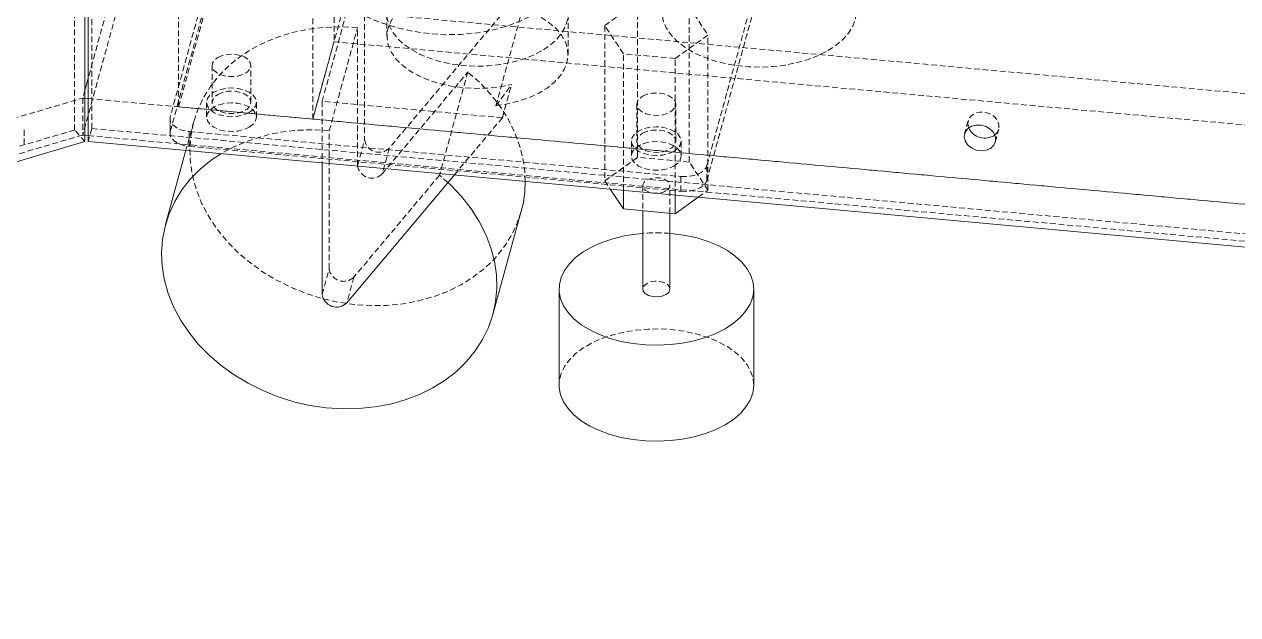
# Model space of a CAD drawing. Header units: millimetres. Extents: x 1529 to 6255, y 1713 to 5797.
# Drawn here: x 4998.6 to 5266.6, y 4425.3 to 4555.8 of the extents above; entities that cross this region are included whole.
import ezdxf

# ---------------------------------------------------------------- set-up
doc = ezdxf.new("R2010")
doc.units = ezdxf.units.MM
doc.linetypes.add('HIDDEN', pattern=[1.905, 1.27, -0.635])

msp = doc.modelspace()

# ---------------------------------------------------------------- linework, layer by layer
at = {"color": 7, "linetype": 'HIDDEN', "lineweight": 0}
for p, q in [((5013.477, 4532.728), (5013.477, 5101.041)), ((5009.719, 4532.385), (5009.719, 5100.697)), ((5054.521, 4696.241), (5012.694, 4543.79)), ((5032.687, 4537.504), (5075.707, 4694.304)), ((5105.337, 4691.595), (5062.318, 4534.795)), ((5054.521, 4688.076), (5011.501, 4531.276)), ((5048.052, 4598.072), (5030.844, 4535.352)), ((5030.844, 4532.086), (5048.052, 4594.806)), ((5149.367, 4524.515), (5166.574, 4587.235)), ((5149.367, 4521.249), (5166.574, 4583.969)), ((5067.011, 4576.397), (5067.011, 4551.9)), ((5064.385, 4538.732), (5073.771, 4572.943)), ((5073.771, 4572.943), (5073.771, 4530.227)), ((5113.586, 4569.303), (5079.225, 4528.4)), ((5032.687, 4562.001), (5032.687, 4537.504)), ((5126.812, 4555.458), (5134.079, 4560.638)), ((5134.079, 4526.344), (5134.079, 4560.638)), ((5145.483, 4559.596), (5149.621, 4553.372)), ((5145.483, 4525.301), (5145.483, 4559.596)), ((5062.318, 4534.795), (5062.318, 4559.291)), ((5062.318, 4559.291), (5358.624, 4532.199)), ((5078.709, 4558.028), (5078.709, 4553.128)), ((5102.782, 4537.742), (5108.634, 4559.07)), ((5118.709, 4549.046), (5118.709, 4558.028)), ((5065.95, 4532.186), (5072.207, 4554.993)), ((5072.207, 4524.525), (5072.207, 4554.993)), ((5126.812, 4555.458), (5126.812, 4521.163)), ((5130.95, 4549.235), (5126.812, 4555.458)), ((5062.318, 4534.795), (5067.011, 4551.9)), ((5067.011, 4551.9), (5363.317, 4524.808)), ((5149.621, 4553.372), (5142.355, 4548.192)), ((5149.621, 4519.078), (5149.621, 4553.372)), ((5130.95, 4519.065), (5130.95, 4549.235)), ((5142.355, 4548.192), (5130.95, 4549.235)), ((5040.063, 4546.665), (5040.063, 4538.5)), ((5048.663, 4538.5), (5048.663, 4546.665)), ((5142.355, 4518.022), (5142.355, 4548.192)), ((5077.66, 4522.699), (5096.571, 4545.208)), ((5096.571, 4545.208), (5090.313, 4522.401)), ((5011.989, 4541.22), (5011.501, 4539.441)), ((5104.2, 4535.092), (5106.212, 4542.426)), ((4654.296, 4434.372), (5011.501, 4539.441)), ((5011.501, 4539.441), (5011.989, 4539.397)), ((5011.501, 4539.441), (5011.501, 4531.276)), ((5012.694, 4539.332), (5409.441, 4503.056)), ((5038.863, 4538.5), (5038.863, 4535.234)), ((5049.863, 4535.234), (5049.863, 4538.5)), ((5064.385, 4538.732), (5064.385, 4525.151)), ((5104.2, 4535.092), (5064.385, 4538.732)), ((5032.687, 4537.504), (5062.318, 4534.795)), ((5133.894, 4538.086), (5133.894, 4529.921)), ((5142.494, 4529.921), (5142.494, 4538.086)), ((5030.782, 4534.901), (5030.782, 4531.635)), ((5030.844, 4535.352), (5030.844, 4532.086)), ((5036.044, 4534.295), (5034.29, 4527.903)), ((5358.624, 4507.703), (5062.318, 4534.795)), ((5093.605, 4522.48), (5104.2, 4535.092)), ((5207.096, 4534.423), (5206.314, 4531.572)), ((5009.719, 4532.385), (4654.296, 4427.84)), ((5011.501, 4531.276), (4655.441, 4426.543)), ((4998.596, 4529.222), (4998.596, 4532.488)), ((5011.989, 4529.813), (5009.719, 4532.385)), ((5011.501, 4531.276), (5011.989, 4531.231)), ((5013.477, 4532.728), (5012.694, 4529.878)), ((5012.694, 4531.167), (5407.029, 4495.112)), ((5407.466, 4496.705), (5013.477, 4532.728)), ((5035, 4532.05), (5143.646, 4522.116)), ((5035, 4532.05), (5035, 4528.784)), ((5065.95, 4501.718), (5065.95, 4532.186)), ((5072.207, 4524.525), (5073.771, 4530.227)), ((5213.064, 4529.72), (5213.846, 4532.571)), ((5035, 4528.784), (5143.646, 4518.85)), ((5079.225, 4528.4), (5077.66, 4522.699)), ((5132.694, 4529.921), (5132.694, 4526.654)), ((5143.694, 4526.654), (5143.694, 4529.921)), ((5134.079, 4526.344), (5126.812, 4521.163)), ((5145.483, 4525.301), (5134.079, 4526.344)), ((5149.621, 4519.078), (5145.483, 4525.301)), ((5090.313, 4522.401), (5071.403, 4499.891)), ((5092.181, 4520.785), (5090.313, 4522.401)), ((5143.646, 4518.85), (5143.646, 4522.116)), ((5149.367, 4524.515), (5149.367, 4521.249)), ((5126.812, 4521.163), (5128.029, 4519.332)), ((5135.217, 4520.121), (5135.217, 4514.55)), ((5141.217, 4514.001), (5141.217, 4520.121)), ((5147.483, 4517.553), (5149.621, 4519.078)), ((5064.385, 4496.016), (5065.95, 4501.718)), ((5071.403, 4499.891), (5069.839, 4494.189))]:
    msp.add_line(p, q, dxfattribs=at)
at = {"color": 7, "linetype": 'Continuous', "lineweight": 15}
for p, q in [((5011.989, 5098.125), (5011.989, 4529.813)), ((5012.694, 4529.878), (5012.694, 5098.19)), ((5012.694, 4543.79), (5011.989, 4541.22)), ((5011.989, 4539.397), (5012.694, 4539.332)), ((5011.989, 4531.231), (5012.694, 4531.167)), ((5011.989, 4529.813), (4656.566, 4425.268)), ((5012.694, 4529.878), (5406.684, 4493.854)), ((5034.29, 4527.903), (5029.786, 4511.487)), ((5064.385, 4525.151), (5064.385, 4496.016)), ((5069.839, 4494.189), (5093.605, 4522.48)), ((5128.029, 4519.332), (5130.95, 4514.94)), ((5130.95, 4514.94), (5130.95, 4519.065)), ((5142.355, 4513.897), (5142.355, 4518.022)), ((5142.355, 4513.897), (5147.483, 4517.553)), ((5102.113, 4491.644), (5108.371, 4514.451)), ((5130.95, 4514.94), (5142.355, 4513.897)), ((5135.217, 4514.55), (5135.217, 4497.257)), ((5141.217, 4497.257), (5141.217, 4514.001)), ((5116.717, 4497.257), (5116.717, 4476.027)), ((5159.717, 4476.027), (5159.717, 4497.257))]:
    msp.add_line(p, q, dxfattribs=at)
at = {"color": 7, "linetype": 'HIDDEN', "lineweight": 0, "flags": 128}
for points in [[(5088.633, 4614.862), (5085.022, 4615.046), (5081.446, 4614.937), (5077.938, 4614.536), (5074.532, 4613.846), (5071.261, 4612.873), (5068.155, 4611.629), (5065.244, 4610.123), (5062.556, 4608.371), (5060.116, 4606.389), (5057.948, 4604.196), (5056.072, 4601.813), (5054.506, 4599.262), (5053.265, 4596.569), (5052.362, 4593.758), (5051.803, 4590.856), (5051.596, 4587.892), (5051.741, 4584.892), (5052.238, 4581.887), (5053.081, 4578.904), (5054.263, 4575.971), (5055.773, 4573.118), (5057.595, 4570.37), (5059.713, 4567.755), (5062.107, 4565.297), (5064.753, 4563.019), (5067.627, 4560.943), (5070.701, 4559.089), (5073.945, 4557.475), (5077.33, 4556.116), (5080.822, 4555.024), (5084.388, 4554.211), (5087.995, 4553.684), (5091.608, 4553.448), (5095.193, 4553.506), (5098.715, 4553.856), (5102.142, 4554.496), (5105.439, 4555.418), (5108.577, 4556.616), (5111.524, 4558.077), (5114.253, 4559.787), (5116.739, 4561.729), (5118.956, 4563.887), (5120.885, 4566.238), (5122.507, 4568.761), (5123.806, 4571.431), (5124.769, 4574.223), (5125.389, 4577.11), (5125.659, 4580.066), (5125.576, 4583.061), (5125.141, 4586.068), (5124.358, 4589.057), (5123.235, 4592), (5121.782, 4594.87), (5120.014, 4597.638), (5117.946, 4600.278), (5115.6, 4602.766), (5112.996, 4605.077)], [(5176.102, 4549.927), (5177.922, 4551.121), (5179.461, 4552.44), (5180.696, 4553.862), (5181.606, 4555.363), (5182.176, 4556.919), (5182.397, 4558.505), (5182.264, 4560.093), (5181.781, 4561.659), (5180.955, 4563.176), (5179.8, 4564.62), (5178.334, 4565.967), (5176.582, 4567.194), (5174.572, 4568.282), (5172.338, 4569.213), (5169.916, 4569.971), (5167.346, 4570.544), (5164.671, 4570.923), (5161.933, 4571.101), (5159.178, 4571.075), (5156.452, 4570.847), (5153.799, 4570.419), (5151.262, 4569.798), (5148.883, 4568.996), (5146.702, 4568.024), (5144.754, 4566.9), (5143.071, 4565.64), (5141.681, 4564.267), (5140.606, 4562.803), (5139.865, 4561.271), (5139.469, 4559.697), (5139.424, 4558.107), (5139.733, 4556.526), (5140.389, 4554.982), (5141.382, 4553.498), (5142.695, 4552.1), (5144.307, 4550.81), (5146.192, 4549.65), (5148.318, 4548.639), (5150.651, 4547.793), (5153.152, 4547.126), (5155.78, 4546.649), (5158.492, 4546.37), (5161.244, 4546.293), (5163.99, 4546.421), (5166.686, 4546.75), (5169.286, 4547.275), (5171.749, 4547.988), (5174.033, 4548.877), (5176.102, 4549.927)], [(5112.851, 4549.863), (5110.84, 4548.848), (5108.612, 4547.997), (5106.208, 4547.324), (5103.67, 4546.843), (5101.043, 4546.561), (5098.375, 4546.483), (5095.712, 4546.612), (5093.104, 4546.945), (5090.595, 4547.475), (5088.231, 4548.193), (5086.054, 4549.087), (5084.102, 4550.141), (5082.412, 4551.335), (5081.012, 4552.649), (5079.928, 4554.059), (5079.179, 4555.539), (5078.779, 4557.064), (5078.734, 4558.606), (5079.046, 4560.138), (5079.709, 4561.632), (5080.71, 4563.062), (5082.033, 4564.402), (5083.654, 4565.628), (5085.543, 4566.719), (5087.667, 4567.654), (5089.988, 4568.418), (5092.465, 4568.996), (5095.053, 4569.379), (5097.707, 4569.559), (5100.378, 4569.533), (5103.02, 4569.302), (5105.584, 4568.87), (5108.026, 4568.244), (5110.302, 4567.436), (5112.371, 4566.46), (5114.196, 4565.333), (5115.744, 4564.077), (5116.989, 4562.712), (5117.907, 4561.264), (5118.483, 4559.757), (5118.706, 4558.22), (5118.572, 4556.68), (5118.084, 4555.164), (5117.25, 4553.698), (5116.085, 4552.31), (5114.61, 4551.024), (5112.851, 4549.863)], [(5111.574, 4561.968), (5109.374, 4562.896), (5106.976, 4563.641), (5104.426, 4564.192), (5101.769, 4564.538), (5099.055, 4564.672), (5096.335, 4564.592), (5093.659, 4564.3), (5091.076, 4563.8), (5088.635, 4563.103), (5086.381, 4562.22), (5084.356, 4561.169), (5082.597, 4559.968), (5081.136, 4558.641), (5080.002, 4557.212), (5079.214, 4555.707), (5078.788, 4554.154), (5078.731, 4552.582), (5079.045, 4551.02), (5079.724, 4549.497), (5080.754, 4548.042), (5082.118, 4546.681), (5083.789, 4545.439), (5085.737, 4544.34), (5087.926, 4543.404), (5090.314, 4542.649), (5092.859, 4542.088), (5095.511, 4541.731), (5098.223, 4541.586), (5100.944, 4541.655), (5103.624, 4541.937), (5106.212, 4542.426)], [(5102.782, 4537.742), (5105.367, 4538.158), (5107.832, 4538.771), (5110.133, 4539.569), (5112.228, 4540.537), (5114.08, 4541.659), (5115.655, 4542.913), (5116.924, 4544.278), (5117.866, 4545.729), (5118.463, 4547.239), (5118.704, 4548.783), (5118.585, 4550.33), (5118.108, 4551.855), (5117.282, 4553.329), (5116.121, 4554.726), (5114.647, 4556.021), (5112.886, 4557.19), (5110.869, 4558.212), (5108.634, 4559.07)], [(5072.207, 4554.993), (5068.597, 4555.177), (5065.02, 4555.068), (5061.513, 4554.667), (5058.107, 4553.977), (5054.835, 4553.005), (5051.729, 4551.76), (5048.818, 4550.254), (5046.13, 4548.502), (5043.69, 4546.52), (5041.522, 4544.327), (5039.646, 4541.944), (5038.08, 4539.393), (5036.84, 4536.7), (5035.936, 4533.889), (5035.378, 4530.987), (5035.17, 4528.023), (5035.316, 4525.023), (5035.812, 4522.018), (5036.656, 4519.035), (5037.838, 4516.102), (5039.347, 4513.249), (5041.17, 4510.501), (5043.288, 4507.886), (5045.681, 4505.428), (5048.327, 4503.15), (5051.201, 4501.074), (5054.275, 4499.22), (5057.519, 4497.606), (5060.904, 4496.247), (5064.396, 4495.155), (5067.963, 4494.342), (5071.57, 4493.815), (5075.183, 4493.579), (5078.767, 4493.637), (5082.29, 4493.987), (5085.716, 4494.627), (5089.013, 4495.55), (5092.151, 4496.747), (5095.098, 4498.208), (5097.828, 4499.918), (5100.313, 4501.86), (5102.531, 4504.018), (5104.459, 4506.369), (5106.081, 4508.892), (5107.38, 4511.562), (5108.344, 4514.354), (5108.371, 4514.451)], [(5041.323, 4548.42), (5042.354, 4548.86), (5043.564, 4549.104), (5044.845, 4549.132), (5046.083, 4548.94), (5047.168, 4548.547), (5048.004, 4547.986), (5048.517, 4547.308), (5048.66, 4546.572), (5048.422, 4545.845), (5047.823, 4545.191), (5046.917, 4544.668), (5045.783, 4544.322), (5044.524, 4544.185), (5043.25, 4544.267), (5042.076, 4544.563), (5041.104, 4545.046), (5040.422, 4545.672), (5040.09, 4546.387), (5040.138, 4547.127), (5040.562, 4547.825), (5041.323, 4548.42)], [(5109.245, 4521.05), (5109.15, 4523.192), (5108.715, 4526.199), (5107.932, 4529.188), (5106.809, 4532.131), (5105.356, 4535.001), (5103.588, 4537.769), (5101.521, 4540.409), (5099.174, 4542.897), (5096.571, 4545.208)], [(5048.252, 4536.255), (5047.113, 4535.75), (5045.787, 4535.433), (5044.363, 4535.325), (5042.94, 4535.433), (5041.613, 4535.75), (5040.474, 4536.255), (5039.6, 4536.912), (5039.051, 4537.678), (5038.863, 4538.5), (5039.051, 4539.322), (5039.6, 4540.087), (5040.474, 4540.745), (5041.613, 4541.249), (5042.94, 4541.567), (5044.363, 4541.675), (5045.787, 4541.567), (5047.113, 4541.249), (5048.252, 4540.745), (5049.126, 4540.087), (5049.676, 4539.322), (5049.863, 4538.5), (5049.676, 4537.678), (5049.126, 4536.912), (5048.252, 4536.255)], [(5041.323, 4540.255), (5042.354, 4540.694), (5043.564, 4540.939), (5044.845, 4540.967), (5046.083, 4540.775), (5047.168, 4540.381), (5048.004, 4539.82), (5048.517, 4539.142), (5048.66, 4538.407), (5048.422, 4537.68), (5047.823, 4537.026), (5046.917, 4536.502), (5045.783, 4536.157), (5044.524, 4536.019), (5043.25, 4536.102), (5042.076, 4536.398), (5041.104, 4536.881), (5040.422, 4537.507), (5040.09, 4538.222), (5040.138, 4538.961), (5040.562, 4539.66), (5041.323, 4540.255)], [(5048.252, 4532.988), (5049.126, 4533.646), (5049.676, 4534.412), (5049.863, 4535.234), (5049.676, 4536.055), (5049.126, 4536.821), (5048.252, 4537.479), (5047.113, 4537.983), (5045.787, 4538.3), (5044.363, 4538.409), (5042.94, 4538.3), (5041.613, 4537.983), (5040.474, 4537.479), (5039.6, 4536.821), (5039.051, 4536.055), (5038.863, 4535.234), (5039.051, 4534.412), (5039.6, 4533.646), (5040.474, 4532.988), (5041.613, 4532.484), (5042.94, 4532.167), (5044.363, 4532.059), (5045.787, 4532.167), (5047.113, 4532.484), (5048.252, 4532.988)], [(5135.153, 4539.841), (5136.184, 4540.281), (5137.394, 4540.525), (5138.675, 4540.553), (5139.913, 4540.361), (5140.998, 4539.967), (5141.835, 4539.407), (5142.347, 4538.728), (5142.491, 4537.993), (5142.252, 4537.266), (5141.653, 4536.612), (5140.747, 4536.089), (5139.614, 4535.743), (5138.354, 4535.605), (5137.081, 4535.688), (5135.906, 4535.984), (5134.934, 4536.467), (5134.252, 4537.093), (5133.921, 4537.808), (5133.969, 4538.547), (5134.392, 4539.246), (5135.153, 4539.841)], [(5212.956, 4531.283), (5213.511, 4531.859), (5213.881, 4532.715), (5213.881, 4533.656), (5213.511, 4534.579), (5212.812, 4535.386), (5211.86, 4535.987), (5210.757, 4536.319), (5209.623, 4536.345), (5208.58, 4536.062), (5207.743, 4535.502), (5207.202, 4534.724), (5207.014, 4533.813), (5207.014, 4533.813)], [(5030.844, 4535.352), (5030.786, 4534.787), (5030.92, 4534.227), (5031.242, 4533.692), (5031.737, 4533.204), (5032.388, 4532.781), (5033.17, 4532.44), (5034.052, 4532.193), (5035, 4532.05)], [(5142.083, 4527.675), (5140.944, 4527.171), (5139.617, 4526.854), (5138.194, 4526.745), (5136.77, 4526.854), (5135.444, 4527.171), (5134.305, 4527.675), (5133.431, 4528.333), (5132.881, 4529.099), (5132.694, 4529.921), (5132.881, 4530.742), (5133.431, 4531.508), (5134.305, 4532.166), (5135.444, 4532.67), (5136.77, 4532.987), (5138.194, 4533.096), (5139.617, 4532.987), (5140.944, 4532.67), (5142.083, 4532.166), (5142.957, 4531.508), (5143.506, 4530.742), (5143.694, 4529.921), (5143.506, 4529.099), (5142.957, 4528.333), (5142.083, 4527.675)], [(5207.014, 4533.813), (5207.202, 4532.868), (5207.205, 4532.86)], [(5030.844, 4532.086), (5030.786, 4531.521), (5030.92, 4530.961), (5031.242, 4530.426), (5031.737, 4529.938), (5032.388, 4529.515), (5033.17, 4529.173), (5034.052, 4528.927), (5035, 4528.784)], [(5135.153, 4531.676), (5136.184, 4532.115), (5137.394, 4532.36), (5138.675, 4532.387), (5139.913, 4532.196), (5140.998, 4531.802), (5141.835, 4531.241), (5142.347, 4530.563), (5142.491, 4529.828), (5142.252, 4529.101), (5141.653, 4528.446), (5140.747, 4527.923), (5139.614, 4527.577), (5138.354, 4527.44), (5137.081, 4527.523), (5135.906, 4527.819), (5134.934, 4528.301), (5134.252, 4528.928), (5133.921, 4529.643), (5133.969, 4530.382), (5134.392, 4531.08), (5135.153, 4531.676)], [(5142.083, 4524.409), (5142.957, 4525.067), (5143.506, 4525.833), (5143.694, 4526.654), (5143.506, 4527.476), (5142.957, 4528.242), (5142.083, 4528.9), (5140.944, 4529.404), (5139.617, 4529.721), (5138.194, 4529.829), (5136.77, 4529.721), (5135.444, 4529.404), (5134.305, 4528.9), (5133.431, 4528.242), (5132.881, 4527.476), (5132.694, 4526.654), (5132.881, 4525.833), (5133.431, 4525.067), (5134.305, 4524.409), (5135.444, 4523.905), (5136.77, 4523.587), (5138.194, 4523.479), (5139.617, 4523.587), (5140.944, 4523.905), (5142.083, 4524.409)], [(5143.646, 4522.116), (5144.624, 4522.083), (5145.595, 4522.16), (5146.521, 4522.346), (5147.367, 4522.632), (5148.1, 4523.008), (5148.691, 4523.459), (5149.119, 4523.968), (5149.367, 4524.515)], [(5140.338, 4518.896), (5139.484, 4518.551), (5138.478, 4518.395), (5137.44, 4518.448), (5136.496, 4518.702), (5135.759, 4519.127), (5135.319, 4519.672), (5135.228, 4520.271), (5135.498, 4520.852), (5136.095, 4521.345), (5136.949, 4521.69), (5137.955, 4521.846), (5138.993, 4521.793), (5139.937, 4521.539), (5140.674, 4521.114), (5141.114, 4520.569), (5141.205, 4519.97), (5140.936, 4519.389), (5140.338, 4518.896)], [(5143.646, 4518.85), (5144.624, 4518.817), (5145.595, 4518.894), (5146.521, 4519.079), (5147.367, 4519.366), (5148.1, 4519.741), (5148.691, 4520.193), (5149.119, 4520.702), (5149.367, 4521.249)], [(5141.217, 4497.257), (5141.114, 4497.706), (5140.674, 4498.251), (5139.937, 4498.676), (5138.993, 4498.93), (5137.955, 4498.983), (5136.949, 4498.827), (5136.095, 4498.482), (5135.498, 4497.989), (5135.228, 4497.408), (5135.217, 4497.257)], [(5159.717, 4476.027), (5159.581, 4477.417), (5159.098, 4478.983), (5158.272, 4480.5), (5157.117, 4481.944), (5155.651, 4483.291), (5153.899, 4484.518), (5151.889, 4485.606), (5149.655, 4486.537), (5147.233, 4487.295), (5144.664, 4487.868), (5141.988, 4488.247), (5139.25, 4488.425), (5136.495, 4488.399), (5133.769, 4488.171), (5131.116, 4487.743), (5128.579, 4487.122), (5126.2, 4486.32), (5124.019, 4485.348), (5122.071, 4484.223), (5120.388, 4482.964), (5118.998, 4481.591), (5117.923, 4480.127), (5117.182, 4478.595), (5116.786, 4477.021), (5116.717, 4476.027)]]:
    msp.add_lwpolyline(points, dxfattribs=at)
at = {"color": 7, "linetype": 'Continuous', "lineweight": 15, "flags": 128}
for points in [[(5206.232, 4530.962), (5206.419, 4531.873), (5206.961, 4532.651), (5207.798, 4533.212), (5208.84, 4533.494), (5209.974, 4533.468), (5211.078, 4533.136), (5212.03, 4532.535), (5212.729, 4531.728), (5213.099, 4530.805), (5213.099, 4529.864), (5212.729, 4529.008), (5212.03, 4528.329), (5211.078, 4527.902), (5209.974, 4527.772), (5208.84, 4527.953), (5207.798, 4528.426), (5206.961, 4529.14), (5206.419, 4530.017), (5206.232, 4530.962)], [(5042.122, 4527.187), (5039.873, 4525.695), (5037.433, 4523.713), (5035.265, 4521.52), (5033.389, 4519.137), (5031.823, 4516.586), (5030.582, 4513.893), (5029.679, 4511.082), (5029.12, 4508.18), (5028.913, 4505.215), (5029.058, 4502.216), (5029.555, 4499.211), (5030.398, 4496.227), (5031.58, 4493.295), (5033.09, 4490.442), (5034.912, 4487.694), (5037.03, 4485.079), (5039.424, 4482.62), (5042.07, 4480.342), (5044.944, 4478.267), (5048.018, 4476.413), (5051.262, 4474.799), (5054.647, 4473.439), (5058.139, 4472.348), (5061.705, 4471.535), (5065.312, 4471.008), (5068.925, 4470.772), (5072.51, 4470.83), (5076.032, 4471.18), (5079.459, 4471.819), (5082.756, 4472.742), (5085.893, 4473.94), (5088.841, 4475.401), (5091.57, 4477.11), (5094.056, 4479.053), (5096.273, 4481.211), (5098.202, 4483.562), (5099.824, 4486.084), (5101.123, 4488.754), (5102.087, 4491.547), (5102.706, 4494.434), (5102.976, 4497.39), (5102.893, 4500.385), (5102.458, 4503.392), (5101.675, 4506.381), (5100.552, 4509.324), (5099.099, 4512.193), (5097.331, 4514.962), (5095.263, 4517.602), (5092.917, 4520.09), (5092.181, 4520.785)], [(5135.217, 4509.548), (5133.769, 4509.401), (5131.116, 4508.973), (5128.579, 4508.352), (5126.2, 4507.55), (5124.019, 4506.578), (5122.071, 4505.453), (5120.388, 4504.194), (5118.998, 4502.821), (5117.923, 4501.357), (5117.182, 4499.825), (5116.786, 4498.251), (5116.741, 4496.661), (5117.05, 4495.08), (5117.706, 4493.536), (5118.699, 4492.052), (5120.012, 4490.654), (5121.624, 4489.364), (5123.509, 4488.204), (5125.635, 4487.193), (5127.968, 4486.347), (5130.469, 4485.68), (5133.097, 4485.203), (5135.809, 4484.924), (5138.561, 4484.847), (5141.307, 4484.975), (5144.003, 4485.304), (5146.603, 4485.829), (5149.066, 4486.542), (5151.351, 4487.431), (5153.419, 4488.481), (5153.419, 4488.481)], [(5153.419, 4488.481), (5155.239, 4489.675), (5156.778, 4490.994), (5158.013, 4492.416), (5158.923, 4493.917), (5159.493, 4495.473), (5159.714, 4497.058), (5159.581, 4498.647), (5159.098, 4500.213), (5158.272, 4501.73), (5157.117, 4503.174), (5155.651, 4504.521), (5153.899, 4505.748), (5151.889, 4506.836), (5149.655, 4507.767), (5147.233, 4508.525), (5144.664, 4509.098), (5141.988, 4509.477), (5141.217, 4509.548)], [(5135.217, 4497.257), (5135.319, 4496.809), (5135.759, 4496.264), (5136.496, 4495.839), (5137.44, 4495.585), (5138.478, 4495.532), (5139.484, 4495.688), (5140.338, 4496.033)], [(5116.717, 4476.027), (5116.741, 4475.431), (5117.05, 4473.85), (5117.706, 4472.306), (5118.699, 4470.822), (5120.012, 4469.424), (5121.624, 4468.134), (5123.509, 4466.974), (5125.635, 4465.963), (5127.968, 4465.117), (5130.469, 4464.45), (5133.097, 4463.973), (5135.809, 4463.694), (5138.561, 4463.617), (5141.307, 4463.745), (5144.003, 4464.074), (5146.603, 4464.599), (5149.066, 4465.312), (5151.351, 4466.201), (5153.419, 4467.251)], [(5153.419, 4467.251), (5155.239, 4468.445), (5156.778, 4469.764), (5158.013, 4471.186), (5158.923, 4472.687), (5159.493, 4474.243), (5159.714, 4475.828), (5159.717, 4476.027)]]:
    msp.add_lwpolyline(points, dxfattribs=at)
at = {"color": 7, "linetype": 'Continuous', "lineweight": 15}
for centre, radius, start, end in [((5210.741, 4534.481), 3.89, 204.61558, 304.70034), ((5084.526, 4520.969), 24.72, 344.71239, 0.18758), ((5067.564, 4496.454), 3.209, 187.8394, 315.12787), ((5139.792, 4497.352), 1.427, 292.47362, 356.20675)]:
    msp.add_arc(centre, radius, start, end, dxfattribs=at)
at = {"color": 7, "linetype": 'HIDDEN', "lineweight": 0}
for centre, radius, start, end in [((5061.657, 4493.362), 39.06, 83.68971, 120.00746), ((5076.95, 4530.664), 3.209, 187.83872, 315.1282), ((5075.386, 4524.962), 3.209, 187.83872, 315.1282), ((5138.217, 4472.571), 37.099, 85.36178, 94.63845), ((5069.129, 4502.155), 3.209, 187.8394, 315.12787)]:
    msp.add_arc(centre, radius, start, end, dxfattribs=at)
msp.add_ellipse((5098.709, 4540.075), major_axis=(19.652, 25.982), ratio=0.1429392, start_param=4.7307003, end_param=4.9101769, dxfattribs=at)

doc.saveas('drawing.dxf')
